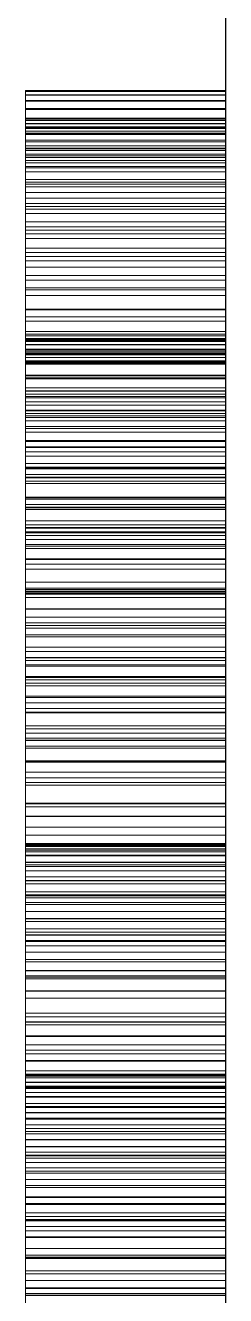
# Paper-space layout '01_三视图' of a CAD drawing. Header units: millimetres. Extents: x 8 to 452, y 8 to 289.
# Drawn here: x 156.464 to 156.764, y 211.592 to 213.498 of the extents above; entities that cross this region are included whole.
import ezdxf

# ---------------------------------------------------------------- set-up
doc = ezdxf.new("R2010")
doc.units = ezdxf.units.MM
doc.linetypes.add('S45_HIDDEN', pattern=[2.3, 1.5, -0.8])
doc.layers.add('HIDDEN', color=7, linetype='S45_HIDDEN', lineweight=13)
doc.layers.add('VISIBLE', color=7, linetype='CONTINUOUS', lineweight=25)

psp = doc.layouts.new('01_三视图')

# ---------------------------------------------------------------- linework, layer by layer
at = {"layer": 'HIDDEN'}
for points in [[(156.764, 217), (156.764, 208.75)], [(156.764, 213.4), (156.464, 213.4)], [(156.464, 213.4), (156.464, 213.3983)], [(156.464, 213.3982), (156.464, 213.4)], [(156.764, 213.3983), (156.464, 213.3983)], [(156.464, 213.3983), (156.464, 213.3932)], [(156.764, 213.3982), (156.464, 213.3982)], [(156.464, 213.3929), (156.464, 213.3982)], [(156.764, 213.4), (156.764, 213.3983)], [(156.764, 213.3982), (156.764, 213.4)], [(156.764, 213.3983), (156.764, 213.3932)], [(156.764, 213.3929), (156.764, 213.3982)], [(156.764, 213.3932), (156.464, 213.3932)], [(156.464, 213.3932), (156.464, 213.3847)], [(156.764, 213.3929), (156.464, 213.3929)], [(156.464, 213.3839), (156.464, 213.3929)], [(156.764, 213.3847), (156.464, 213.3847)], [(156.464, 213.3847), (156.464, 213.3728)], [(156.764, 213.3839), (156.464, 213.3839)], [(156.464, 213.3714), (156.464, 213.3839)], [(156.764, 213.3932), (156.764, 213.3847)], [(156.764, 213.3839), (156.764, 213.3929)], [(156.764, 213.3847), (156.764, 213.3728)], [(156.764, 213.3714), (156.764, 213.3839)], [(156.764, 213.3728), (156.464, 213.3728)], [(156.464, 213.3728), (156.464, 213.3575)], [(156.764, 213.3714), (156.464, 213.3714)], [(156.464, 213.3554), (156.464, 213.3714)], [(156.464, 213.3576), (156.464, 213.3586)], [(156.764, 213.3586), (156.464, 213.3586)], [(156.464, 213.3586), (156.464, 213.3577)], [(156.764, 213.3577), (156.464, 213.3577)], [(156.464, 213.3577), (156.464, 213.355)], [(156.464, 213.3547), (156.464, 213.3576)], [(156.764, 213.3576), (156.464, 213.3576)], [(156.764, 213.3575), (156.464, 213.3575)], [(156.464, 213.3575), (156.464, 213.3388)], [(156.764, 213.3728), (156.764, 213.3575)], [(156.764, 213.3554), (156.764, 213.3714)], [(156.764, 213.3586), (156.764, 213.3577)], [(156.764, 213.3576), (156.764, 213.3586)], [(156.764, 213.3577), (156.764, 213.355)], [(156.764, 213.3547), (156.764, 213.3576)], [(156.764, 213.3575), (156.764, 213.3388)], [(156.764, 213.3554), (156.464, 213.3554)], [(156.464, 213.3357), (156.464, 213.3554)], [(156.764, 213.355), (156.464, 213.355)], [(156.464, 213.355), (156.464, 213.3503)], [(156.464, 213.3497), (156.464, 213.3547)], [(156.764, 213.3547), (156.464, 213.3547)], [(156.764, 213.3503), (156.464, 213.3503)], [(156.464, 213.3503), (156.464, 213.3439)], [(156.464, 213.3427), (156.464, 213.3497)], [(156.764, 213.3497), (156.464, 213.3497)], [(156.764, 213.3456), (156.464, 213.3456)], [(156.464, 213.3456), (156.464, 211.2776)], [(156.764, 213.3439), (156.464, 213.3439)], [(156.464, 213.3439), (156.464, 213.3356)], [(156.464, 213.3338), (156.464, 213.3427)], [(156.764, 213.3427), (156.464, 213.3427)], [(156.764, 213.3388), (156.464, 213.3388)], [(156.464, 213.3388), (156.464, 213.3167)], [(156.764, 213.3357), (156.764, 213.3554)], [(156.764, 213.355), (156.764, 213.3503)], [(156.764, 213.3497), (156.764, 213.3547)], [(156.764, 213.3503), (156.764, 213.3439)], [(156.764, 213.3427), (156.764, 213.3497)], [(156.764, 213.3456), (156.764, 211.2776)], [(156.764, 213.3439), (156.764, 213.3356)], [(156.764, 213.3338), (156.764, 213.3427)], [(156.764, 213.3388), (156.764, 213.3167)], [(156.764, 213.3357), (156.464, 213.3357)], [(156.464, 213.3125), (156.464, 213.3357)], [(156.764, 213.3356), (156.464, 213.3356)], [(156.464, 213.3356), (156.464, 213.3254)], [(156.464, 213.3228), (156.464, 213.3338)], [(156.764, 213.3338), (156.464, 213.3338)], [(156.764, 213.3254), (156.464, 213.3254)], [(156.464, 213.3254), (156.464, 213.3134)], [(156.464, 213.3099), (156.464, 213.3228)], [(156.764, 213.3228), (156.464, 213.3228)], [(156.764, 213.3125), (156.764, 213.3357)], [(156.764, 213.3356), (156.764, 213.3254)], [(156.764, 213.3228), (156.764, 213.3338)], [(156.764, 213.3254), (156.764, 213.3134)], [(156.764, 213.3099), (156.764, 213.3228)], [(156.764, 213.3167), (156.464, 213.3167)], [(156.464, 213.3167), (156.464, 213.2912)], [(156.764, 213.3134), (156.464, 213.3134)], [(156.464, 213.3134), (156.464, 213.2996)], [(156.764, 213.3125), (156.464, 213.3125)], [(156.464, 213.2857), (156.464, 213.3125)], [(156.464, 213.295), (156.464, 213.3099)], [(156.764, 213.3099), (156.464, 213.3099)], [(156.764, 213.3042), (156.464, 213.3042)], [(156.464, 213.3042), (156.464, 212.9276)], [(156.464, 212.9995), (156.464, 213.3042)], [(156.464, 212.9276), (156.464, 213.302)], [(156.764, 213.302), (156.464, 213.302)], [(156.464, 213.302), (156.464, 211.6629)], [(156.764, 213.3167), (156.764, 213.2912)], [(156.764, 213.3134), (156.764, 213.2996)], [(156.764, 213.2857), (156.764, 213.3125)], [(156.764, 213.295), (156.764, 213.3099)], [(156.764, 213.3042), (156.764, 212.9276)], [(156.764, 212.9995), (156.764, 213.3042)], [(156.764, 213.302), (156.764, 211.6629)], [(156.764, 212.9276), (156.764, 213.302)], [(156.764, 213.2996), (156.464, 213.2996)], [(156.464, 213.2996), (156.464, 213.2839)], [(156.464, 213.2781), (156.464, 213.295)], [(156.764, 213.295), (156.464, 213.295)], [(156.764, 213.2912), (156.464, 213.2912)], [(156.464, 213.2912), (156.464, 213.2624)], [(156.764, 213.2857), (156.464, 213.2857)], [(156.464, 213.2555), (156.464, 213.2857)], [(156.764, 213.2839), (156.464, 213.2839)], [(156.464, 213.2839), (156.464, 213.2664)], [(156.764, 213.2996), (156.764, 213.2839)], [(156.764, 213.2781), (156.764, 213.295)], [(156.764, 213.2912), (156.764, 213.2624)], [(156.764, 213.2555), (156.764, 213.2857)], [(156.764, 213.2839), (156.764, 213.2664)], [(156.464, 213.2592), (156.464, 213.2781)], [(156.764, 213.2781), (156.464, 213.2781)], [(156.764, 213.2664), (156.464, 213.2664)], [(156.464, 213.2664), (156.464, 213.247)], [(156.764, 213.2624), (156.464, 213.2624)], [(156.464, 213.2624), (156.464, 213.2304)], [(156.764, 213.2592), (156.764, 213.2781)], [(156.764, 213.2664), (156.764, 213.247)], [(156.764, 213.2624), (156.764, 213.2304)], [(156.464, 213.2383), (156.464, 213.2592)], [(156.764, 213.2592), (156.464, 213.2592)], [(156.764, 213.2555), (156.464, 213.2555)], [(156.464, 213.2218), (156.464, 213.2555)], [(156.764, 213.247), (156.464, 213.247)], [(156.464, 213.247), (156.464, 213.2258)], [(156.764, 213.2383), (156.764, 213.2592)], [(156.764, 213.2218), (156.764, 213.2555)], [(156.764, 213.247), (156.764, 213.2258)], [(156.464, 213.2154), (156.464, 213.2383)], [(156.764, 213.2383), (156.464, 213.2383)], [(156.764, 213.2304), (156.464, 213.2304)], [(156.464, 213.2304), (156.464, 213.1953)], [(156.764, 213.2258), (156.464, 213.2258)], [(156.464, 213.2258), (156.464, 213.2027)], [(156.764, 213.2154), (156.764, 213.2383)], [(156.764, 213.2304), (156.764, 213.1953)], [(156.764, 213.2258), (156.764, 213.2027)], [(156.764, 213.2218), (156.464, 213.2218)], [(156.464, 213.1849), (156.464, 213.2218)], [(156.464, 213.1905), (156.464, 213.2154)], [(156.764, 213.2154), (156.464, 213.2154)], [(156.764, 213.1849), (156.764, 213.2218)], [(156.764, 213.1905), (156.764, 213.2154)], [(156.764, 213.2027), (156.464, 213.2027)], [(156.464, 213.2027), (156.464, 213.1778)], [(156.764, 213.1953), (156.464, 213.1953)], [(156.464, 213.1953), (156.464, 213.157)], [(156.464, 213.1636), (156.464, 213.1905)], [(156.764, 213.1905), (156.464, 213.1905)], [(156.764, 213.2027), (156.764, 213.1778)], [(156.764, 213.1953), (156.764, 213.157)], [(156.764, 213.1636), (156.764, 213.1905)], [(156.764, 213.1849), (156.464, 213.1849)], [(156.464, 213.1445), (156.464, 213.1849)], [(156.764, 213.1778), (156.464, 213.1778)], [(156.464, 213.1778), (156.464, 213.1511)], [(156.764, 213.1445), (156.764, 213.1849)], [(156.764, 213.1778), (156.764, 213.1511)], [(156.464, 213.1348), (156.464, 213.1636)], [(156.764, 213.1636), (156.464, 213.1636)], [(156.764, 213.157), (156.464, 213.157)], [(156.464, 213.157), (156.464, 213.1156)], [(156.764, 213.1511), (156.464, 213.1511)], [(156.464, 213.1511), (156.464, 213.1225)], [(156.764, 213.1348), (156.764, 213.1636)], [(156.764, 213.157), (156.764, 213.1156)], [(156.764, 213.1511), (156.764, 213.1225)], [(156.764, 213.1445), (156.464, 213.1445)], [(156.464, 213.1008), (156.464, 213.1445)], [(156.464, 213.104), (156.464, 213.1348)], [(156.764, 213.1348), (156.464, 213.1348)], [(156.764, 213.1008), (156.764, 213.1445)], [(156.764, 213.104), (156.764, 213.1348)], [(156.764, 213.1225), (156.464, 213.1225)], [(156.464, 213.1225), (156.464, 213.0921)], [(156.764, 213.1156), (156.464, 213.1156)], [(156.464, 213.1156), (156.464, 213.071)], [(156.764, 213.1225), (156.764, 213.0921)], [(156.764, 213.1156), (156.764, 213.071)], [(156.464, 213.0716), (156.464, 213.104)], [(156.764, 213.104), (156.464, 213.104)], [(156.764, 213.1008), (156.464, 213.1008)], [(156.464, 213.0537), (156.464, 213.1008)], [(156.764, 213.0921), (156.464, 213.0921)], [(156.464, 213.0921), (156.464, 213.0601)], [(156.764, 213.0716), (156.764, 213.104)], [(156.764, 213.0537), (156.764, 213.1008)], [(156.764, 213.0921), (156.764, 213.0601)], [(156.464, 213.0384), (156.464, 213.0716)], [(156.764, 213.0716), (156.464, 213.0716)], [(156.764, 213.0384), (156.764, 213.0716)], [(156.764, 213.071), (156.464, 213.071)], [(156.464, 213.071), (156.464, 213.0232)], [(156.764, 213.0601), (156.464, 213.0601)], [(156.464, 213.0601), (156.464, 213.0264)], [(156.764, 213.0537), (156.464, 213.0537)], [(156.464, 213.0032), (156.464, 213.0537)], [(156.764, 213.071), (156.764, 213.0232)], [(156.764, 213.0601), (156.764, 213.0264)], [(156.764, 213.0032), (156.764, 213.0537)], [(156.464, 213.0042), (156.464, 213.0384)], [(156.764, 213.0384), (156.464, 213.0384)], [(156.764, 213.0343), (156.464, 213.0343)], [(156.464, 213.0343), (156.464, 213.0318)], [(156.464, 213.0316), (156.464, 213.0343)], [(156.764, 213.0042), (156.764, 213.0384)], [(156.764, 213.0343), (156.764, 213.0318)], [(156.764, 213.0316), (156.764, 213.0343)], [(156.764, 213.0318), (156.464, 213.0318)], [(156.464, 213.0318), (156.464, 213.0243)], [(156.764, 213.0316), (156.464, 213.0316)], [(156.464, 213.0237), (156.464, 213.0316)], [(156.464, 213.0256), (156.464, 213.0278)], [(156.764, 213.0278), (156.464, 213.0278)], [(156.464, 213.0278), (156.464, 213.0254)], [(156.764, 213.0264), (156.464, 213.0264)], [(156.464, 213.0264), (156.464, 212.991)], [(156.464, 213.019), (156.464, 213.0256)], [(156.764, 213.0256), (156.464, 213.0256)], [(156.764, 213.0254), (156.464, 213.0254)], [(156.464, 213.0254), (156.464, 213.0181)], [(156.764, 213.0243), (156.464, 213.0243)], [(156.464, 213.0243), (156.464, 213.0118)], [(156.764, 213.0237), (156.464, 213.0237)], [(156.464, 213.0104), (156.464, 213.0237)], [(156.764, 213.0232), (156.464, 213.0232)], [(156.464, 213.0232), (156.464, 212.9723)], [(156.464, 213.008), (156.464, 213.019)], [(156.764, 213.019), (156.464, 213.019)], [(156.764, 213.0181), (156.464, 213.0181)], [(156.464, 213.0181), (156.464, 213.006)], [(156.764, 213.0318), (156.764, 213.0243)], [(156.764, 213.0237), (156.764, 213.0316)], [(156.764, 213.0278), (156.764, 213.0254)], [(156.764, 213.0256), (156.764, 213.0278)], [(156.764, 213.0264), (156.764, 212.991)], [(156.764, 213.019), (156.764, 213.0256)], [(156.764, 213.0254), (156.764, 213.0181)], [(156.764, 213.0243), (156.764, 213.0118)], [(156.764, 213.0104), (156.764, 213.0237)], [(156.764, 213.0232), (156.764, 212.9723)], [(156.764, 213.008), (156.764, 213.019)], [(156.764, 213.0181), (156.764, 213.006)], [(156.764, 213.0118), (156.464, 213.0118)], [(156.464, 213.0118), (156.464, 212.9943)], [(156.764, 213.0104), (156.464, 213.0104)], [(156.464, 212.9919), (156.464, 213.0104)], [(156.464, 212.9927), (156.464, 213.008)], [(156.764, 213.008), (156.464, 213.008)], [(156.764, 213.006), (156.464, 213.006)], [(156.464, 213.006), (156.464, 212.9891)], [(156.464, 212.969), (156.464, 213.0042)], [(156.764, 213.0042), (156.464, 213.0042)], [(156.764, 213.0032), (156.464, 213.0032)], [(156.464, 212.9494), (156.464, 213.0032)], [(156.764, 212.9995), (156.464, 212.9995)], [(156.464, 212.9151), (156.464, 212.9995)], [(156.764, 213.0118), (156.764, 212.9943)], [(156.764, 212.9919), (156.764, 213.0104)], [(156.764, 212.9927), (156.764, 213.008)], [(156.764, 213.006), (156.764, 212.9891)], [(156.764, 212.969), (156.764, 213.0042)], [(156.764, 212.9494), (156.764, 213.0032)], [(156.764, 212.9151), (156.764, 212.9995)], [(156.764, 212.9943), (156.464, 212.9943)], [(156.464, 212.9943), (156.464, 212.9718)], [(156.464, 212.9729), (156.464, 212.9927)], [(156.764, 212.9927), (156.464, 212.9927)], [(156.764, 212.9919), (156.464, 212.9919)], [(156.464, 212.968), (156.464, 212.9919)], [(156.764, 212.991), (156.464, 212.991)], [(156.464, 212.991), (156.464, 212.9539)], [(156.764, 212.9891), (156.464, 212.9891)], [(156.464, 212.9891), (156.464, 212.9674)], [(156.764, 212.9943), (156.764, 212.9718)], [(156.764, 212.9729), (156.764, 212.9927)], [(156.764, 212.968), (156.764, 212.9919)], [(156.764, 212.991), (156.764, 212.9539)], [(156.764, 212.9891), (156.764, 212.9674)], [(156.464, 212.9488), (156.464, 212.9729)], [(156.764, 212.9729), (156.464, 212.9729)], [(156.764, 212.9723), (156.464, 212.9723)], [(156.464, 212.9723), (156.464, 212.9193)], [(156.764, 212.9718), (156.464, 212.9718)], [(156.464, 212.9718), (156.464, 212.9443)], [(156.464, 212.9329), (156.464, 212.969)], [(156.764, 212.969), (156.464, 212.969)], [(156.764, 212.968), (156.464, 212.968)], [(156.464, 212.9388), (156.464, 212.968)], [(156.764, 212.9674), (156.464, 212.9674)], [(156.464, 212.9674), (156.464, 212.9408)], [(156.764, 212.9488), (156.764, 212.9729)], [(156.764, 212.9723), (156.764, 212.9193)], [(156.764, 212.9718), (156.764, 212.9443)], [(156.764, 212.9329), (156.764, 212.969)], [(156.764, 212.9388), (156.764, 212.968)], [(156.764, 212.9674), (156.764, 212.9408)], [(156.764, 212.9539), (156.464, 212.9539)], [(156.464, 212.9539), (156.464, 212.9152)], [(156.464, 212.893), (156.464, 212.9494)], [(156.764, 212.9494), (156.464, 212.9494)], [(156.464, 212.9203), (156.464, 212.9488)], [(156.764, 212.9488), (156.464, 212.9488)], [(156.764, 212.9443), (156.464, 212.9443)], [(156.464, 212.9443), (156.464, 212.9118)], [(156.764, 212.9408), (156.464, 212.9408)], [(156.464, 212.9408), (156.464, 212.9094)], [(156.764, 212.9388), (156.464, 212.9388)], [(156.464, 212.9043), (156.464, 212.9388)], [(156.764, 212.9539), (156.764, 212.9152)], [(156.764, 212.893), (156.764, 212.9494)], [(156.764, 212.9203), (156.764, 212.9488)], [(156.764, 212.9443), (156.764, 212.9118)], [(156.764, 212.9408), (156.764, 212.9094)], [(156.764, 212.9043), (156.764, 212.9388)], [(156.464, 212.8958), (156.464, 212.9329)], [(156.764, 212.9329), (156.464, 212.9329)], [(156.764, 212.9276), (156.464, 212.9276)], [(156.464, 212.9276), (156.464, 212.8403)], [(156.464, 212.07), (156.464, 212.9276)], [(156.464, 212.9044), (156.464, 212.9203)], [(156.764, 212.9203), (156.464, 212.9203)], [(156.764, 212.9193), (156.464, 212.9193)], [(156.464, 212.9193), (156.464, 212.8653)], [(156.764, 212.8958), (156.764, 212.9329)], [(156.764, 212.9276), (156.764, 212.8403)], [(156.764, 212.07), (156.764, 212.9276)], [(156.764, 212.9044), (156.764, 212.9203)], [(156.764, 212.9193), (156.764, 212.8653)], [(156.764, 212.9152), (156.464, 212.9152)], [(156.464, 212.9152), (156.464, 212.8748)], [(156.764, 212.9151), (156.464, 212.9151)], [(156.464, 212.824), (156.464, 212.9151)], [(156.764, 212.9118), (156.464, 212.9118)], [(156.464, 212.9118), (156.464, 212.8743)], [(156.764, 212.9094), (156.464, 212.9094)], [(156.464, 212.9094), (156.464, 212.8732)], [(156.464, 212.8874), (156.464, 212.9044)], [(156.764, 212.9044), (156.464, 212.9044)], [(156.764, 212.9043), (156.464, 212.9043)], [(156.464, 212.8645), (156.464, 212.9043)], [(156.764, 212.9152), (156.764, 212.8748)], [(156.764, 212.824), (156.764, 212.9151)], [(156.764, 212.9118), (156.764, 212.8743)], [(156.764, 212.9094), (156.764, 212.8732)], [(156.764, 212.8874), (156.764, 212.9044)], [(156.764, 212.8645), (156.764, 212.9043)], [(156.464, 212.8578), (156.464, 212.8958)], [(156.764, 212.8958), (156.464, 212.8958)], [(156.464, 212.8347), (156.464, 212.893)], [(156.764, 212.893), (156.464, 212.893)], [(156.464, 212.8514), (156.464, 212.8874)], [(156.764, 212.8874), (156.464, 212.8874)], [(156.764, 212.8578), (156.764, 212.8958)], [(156.764, 212.8347), (156.764, 212.893)], [(156.764, 212.8514), (156.764, 212.8874)], [(156.764, 212.8748), (156.464, 212.8748)], [(156.464, 212.8748), (156.464, 212.8327)], [(156.764, 212.8743), (156.464, 212.8743)], [(156.464, 212.8743), (156.464, 212.8332)], [(156.764, 212.8732), (156.464, 212.8732)], [(156.464, 212.8732), (156.464, 212.8323)], [(156.764, 212.8653), (156.464, 212.8653)], [(156.464, 212.8653), (156.464, 212.8103)], [(156.764, 212.8645), (156.464, 212.8645)], [(156.464, 212.82), (156.464, 212.8645)], [(156.764, 212.8748), (156.764, 212.8327)], [(156.764, 212.8743), (156.764, 212.8332)], [(156.764, 212.8732), (156.764, 212.8323)], [(156.764, 212.8653), (156.764, 212.8103)], [(156.764, 212.82), (156.764, 212.8645)], [(156.464, 212.8188), (156.464, 212.8578)], [(156.764, 212.8578), (156.464, 212.8578)], [(156.464, 212.8136), (156.464, 212.8514)], [(156.764, 212.8514), (156.464, 212.8514)], [(156.764, 212.8188), (156.764, 212.8578)], [(156.764, 212.8136), (156.764, 212.8514)], [(156.764, 212.8403), (156.464, 212.8403)], [(156.464, 212.8403), (156.464, 212.7481)], [(156.464, 212.7746), (156.464, 212.8347)], [(156.764, 212.8347), (156.464, 212.8347)], [(156.764, 212.8332), (156.464, 212.8332)], [(156.464, 212.8332), (156.464, 212.7898)], [(156.764, 212.8327), (156.464, 212.8327)], [(156.464, 212.8327), (156.464, 212.7889)], [(156.764, 212.8323), (156.464, 212.8323)], [(156.464, 212.8323), (156.464, 212.7867)], [(156.764, 212.824), (156.464, 212.824)], [(156.464, 212.7262), (156.464, 212.824)], [(156.764, 212.8403), (156.764, 212.7481)], [(156.764, 212.7746), (156.764, 212.8347)], [(156.764, 212.8332), (156.764, 212.7898)], [(156.764, 212.8327), (156.764, 212.7889)], [(156.764, 212.8323), (156.764, 212.7867)], [(156.764, 212.7262), (156.764, 212.824)], [(156.764, 212.82), (156.464, 212.82)], [(156.464, 212.7715), (156.464, 212.82)], [(156.464, 212.7789), (156.464, 212.8188)], [(156.764, 212.8188), (156.464, 212.8188)], [(156.464, 212.774), (156.464, 212.8136)], [(156.764, 212.8136), (156.464, 212.8136)], [(156.764, 212.8103), (156.464, 212.8103)], [(156.464, 212.8103), (156.464, 212.7543)], [(156.764, 212.7715), (156.764, 212.82)], [(156.764, 212.7789), (156.764, 212.8188)], [(156.764, 212.774), (156.764, 212.8136)], [(156.764, 212.8103), (156.764, 212.7543)], [(156.764, 212.7898), (156.464, 212.7898)], [(156.464, 212.7898), (156.464, 212.7441)], [(156.764, 212.7889), (156.464, 212.7889)], [(156.464, 212.7889), (156.464, 212.7435)], [(156.764, 212.7867), (156.464, 212.7867)], [(156.464, 212.7867), (156.464, 212.7365)], [(156.764, 212.7898), (156.764, 212.7441)], [(156.764, 212.7889), (156.764, 212.7435)], [(156.764, 212.7867), (156.764, 212.7365)], [(156.464, 212.738), (156.464, 212.7789)], [(156.764, 212.7789), (156.464, 212.7789)], [(156.464, 212.7127), (156.464, 212.7746)], [(156.764, 212.7746), (156.464, 212.7746)], [(156.464, 212.7325), (156.464, 212.774)], [(156.764, 212.774), (156.464, 212.774)], [(156.764, 212.7715), (156.464, 212.7715)], [(156.464, 212.7188), (156.464, 212.7715)], [(156.764, 212.738), (156.764, 212.7789)], [(156.764, 212.7127), (156.764, 212.7746)], [(156.764, 212.7325), (156.764, 212.774)], [(156.764, 212.7188), (156.764, 212.7715)], [(156.764, 212.7543), (156.464, 212.7543)], [(156.464, 212.7543), (156.464, 212.6974)], [(156.764, 212.7481), (156.464, 212.7481)], [(156.464, 212.7481), (156.464, 212.6511)], [(156.764, 212.7543), (156.764, 212.6974)], [(156.764, 212.7481), (156.764, 212.6511)], [(156.764, 212.7441), (156.464, 212.7441)], [(156.464, 212.7441), (156.464, 212.6961)], [(156.764, 212.7435), (156.464, 212.7435)], [(156.464, 212.7435), (156.464, 212.6964)], [(156.464, 212.6962), (156.464, 212.738)], [(156.764, 212.738), (156.464, 212.738)], [(156.764, 212.7365), (156.464, 212.7365)], [(156.464, 212.7365), (156.464, 212.6817)], [(156.464, 212.6893), (156.464, 212.7325)], [(156.764, 212.7325), (156.464, 212.7325)], [(156.764, 212.7441), (156.764, 212.6961)], [(156.764, 212.7435), (156.764, 212.6964)], [(156.764, 212.6962), (156.764, 212.738)], [(156.764, 212.7365), (156.764, 212.6817)], [(156.764, 212.6893), (156.764, 212.7325)], [(156.764, 212.7262), (156.464, 212.7262)], [(156.464, 212.6218), (156.464, 212.7262)], [(156.764, 212.7188), (156.464, 212.7188)], [(156.464, 212.6621), (156.464, 212.7188)], [(156.464, 211.2776), (156.464, 212.7165)], [(156.764, 212.7165), (156.464, 212.7165)], [(156.464, 212.6489), (156.464, 212.7127)], [(156.764, 212.7127), (156.464, 212.7127)], [(156.764, 212.6218), (156.764, 212.7262)], [(156.764, 212.6621), (156.764, 212.7188)], [(156.764, 211.2776), (156.764, 212.7165)], [(156.764, 212.6489), (156.764, 212.7127)], [(156.764, 212.6974), (156.464, 212.6974)], [(156.464, 212.6974), (156.464, 212.6394)], [(156.764, 212.6964), (156.464, 212.6964)], [(156.464, 212.6964), (156.464, 212.6476)], [(156.464, 212.6534), (156.464, 212.6962)], [(156.764, 212.6962), (156.464, 212.6962)], [(156.764, 212.6961), (156.464, 212.6961)], [(156.464, 212.6961), (156.464, 212.6458)], [(156.764, 212.6974), (156.764, 212.6394)], [(156.764, 212.6964), (156.764, 212.6476)], [(156.764, 212.6534), (156.764, 212.6962)], [(156.764, 212.6961), (156.764, 212.6458)], [(156.464, 212.6443), (156.464, 212.6893)], [(156.764, 212.6893), (156.464, 212.6893)], [(156.764, 212.6817), (156.464, 212.6817)], [(156.464, 212.6817), (156.464, 212.6222)], [(156.764, 212.6443), (156.764, 212.6893)], [(156.764, 212.6817), (156.764, 212.6222)], [(156.764, 212.6621), (156.464, 212.6621)], [(156.464, 212.6013), (156.464, 212.6621)], [(156.464, 212.6096), (156.464, 212.6534)], [(156.764, 212.6534), (156.464, 212.6534)], [(156.764, 212.6013), (156.764, 212.6621)], [(156.764, 212.6096), (156.764, 212.6534)], [(156.764, 212.6511), (156.464, 212.6511)], [(156.464, 212.6511), (156.464, 212.5492)], [(156.464, 212.5833), (156.464, 212.6489)], [(156.764, 212.6489), (156.464, 212.6489)], [(156.764, 212.6476), (156.464, 212.6476)], [(156.464, 212.6476), (156.464, 212.5971)], [(156.764, 212.6458), (156.464, 212.6458)], [(156.464, 212.6458), (156.464, 212.5933)], [(156.464, 212.5975), (156.464, 212.6443)], [(156.764, 212.6443), (156.464, 212.6443)], [(156.764, 212.6394), (156.464, 212.6394)], [(156.464, 212.6394), (156.464, 212.5805)], [(156.764, 212.6511), (156.764, 212.5492)], [(156.764, 212.5833), (156.764, 212.6489)], [(156.764, 212.6476), (156.764, 212.5971)], [(156.764, 212.6458), (156.764, 212.5933)], [(156.764, 212.5975), (156.764, 212.6443)], [(156.764, 212.6394), (156.764, 212.5805)], [(156.764, 212.6222), (156.464, 212.6222)], [(156.464, 212.6222), (156.464, 212.5581)], [(156.764, 212.6218), (156.464, 212.6218)], [(156.464, 212.5107), (156.464, 212.6218)], [(156.764, 212.6222), (156.764, 212.5581)], [(156.764, 212.5107), (156.764, 212.6218)], [(156.464, 212.5649), (156.464, 212.6096)], [(156.764, 212.6096), (156.464, 212.6096)], [(156.764, 212.6013), (156.464, 212.6013)], [(156.464, 212.5364), (156.464, 212.6013)], [(156.464, 212.5489), (156.464, 212.5975)], [(156.764, 212.5975), (156.464, 212.5975)], [(156.764, 212.5971), (156.464, 212.5971)], [(156.464, 212.5971), (156.464, 212.545)], [(156.764, 212.5649), (156.764, 212.6096)], [(156.764, 212.5364), (156.764, 212.6013)], [(156.764, 212.5489), (156.764, 212.5975)], [(156.764, 212.5971), (156.764, 212.545)], [(156.764, 212.5933), (156.464, 212.5933)], [(156.464, 212.5933), (156.464, 212.5385)], [(156.464, 212.5159), (156.464, 212.5833)], [(156.764, 212.5833), (156.464, 212.5833)], [(156.764, 212.5805), (156.464, 212.5805)], [(156.464, 212.5805), (156.464, 212.5206)], [(156.764, 212.5933), (156.764, 212.5385)], [(156.764, 212.5159), (156.764, 212.5833)], [(156.764, 212.5805), (156.764, 212.5206)], [(156.464, 212.5193), (156.464, 212.5649)], [(156.764, 212.5649), (156.464, 212.5649)], [(156.764, 212.5581), (156.464, 212.5581)], [(156.464, 212.5581), (156.464, 212.4894)], [(156.764, 212.5193), (156.764, 212.5649)], [(156.764, 212.5581), (156.764, 212.4894)], [(156.764, 212.5492), (156.464, 212.5492)], [(156.464, 212.5492), (156.464, 212.4424)], [(156.464, 212.5068), (156.464, 212.5489)], [(156.764, 212.5489), (156.464, 212.5489)], [(156.764, 212.545), (156.464, 212.545)], [(156.464, 212.545), (156.464, 212.4912)], [(156.764, 212.5385), (156.464, 212.5385)], [(156.464, 212.5385), (156.464, 212.4814)], [(156.764, 212.5492), (156.764, 212.4424)], [(156.764, 212.5068), (156.764, 212.5489)], [(156.764, 212.545), (156.764, 212.4912)], [(156.764, 212.5385), (156.764, 212.4814)], [(156.764, 212.5364), (156.464, 212.5364)], [(156.464, 212.4674), (156.464, 212.5364)], [(156.764, 212.5206), (156.464, 212.5206)], [(156.464, 212.5206), (156.464, 212.4663)], [(156.464, 212.4727), (156.464, 212.5193)], [(156.764, 212.5193), (156.464, 212.5193)], [(156.764, 212.4674), (156.764, 212.5364)], [(156.764, 212.5206), (156.764, 212.4663)], [(156.764, 212.4727), (156.764, 212.5193)], [(156.464, 212.4466), (156.464, 212.5159)], [(156.764, 212.5159), (156.464, 212.5159)], [(156.764, 212.5107), (156.464, 212.5107)], [(156.464, 212.393), (156.464, 212.5107)], [(156.464, 212.4667), (156.464, 212.5068)], [(156.764, 212.5068), (156.464, 212.5068)], [(156.764, 212.4466), (156.764, 212.5159)], [(156.764, 212.393), (156.764, 212.5107)], [(156.764, 212.4667), (156.764, 212.5068)], [(156.764, 212.4912), (156.464, 212.4912)], [(156.464, 212.4912), (156.464, 212.4357)], [(156.764, 212.4894), (156.464, 212.4894)], [(156.464, 212.4894), (156.464, 212.4161)], [(156.764, 212.4814), (156.464, 212.4814)], [(156.464, 212.4814), (156.464, 212.4255)], [(156.764, 212.4912), (156.764, 212.4357)], [(156.764, 212.4894), (156.764, 212.4161)], [(156.764, 212.4814), (156.764, 212.4255)], [(156.464, 212.4249), (156.464, 212.4727)], [(156.764, 212.4727), (156.464, 212.4727)], [(156.764, 212.4674), (156.464, 212.4674)], [(156.464, 212.3943), (156.464, 212.4674)], [(156.464, 212.4285), (156.464, 212.4667)], [(156.764, 212.4667), (156.464, 212.4667)], [(156.764, 212.4663), (156.464, 212.4663)], [(156.464, 212.4663), (156.464, 212.4133)], [(156.764, 212.4249), (156.764, 212.4727)], [(156.764, 212.3943), (156.764, 212.4674)], [(156.764, 212.4285), (156.764, 212.4667)], [(156.764, 212.4663), (156.764, 212.4133)], [(156.464, 212.4161), (156.464, 212.4466)], [(156.764, 212.4466), (156.464, 212.4466)], [(156.764, 212.4161), (156.764, 212.4466)], [(156.764, 212.4424), (156.464, 212.4424)], [(156.464, 212.4424), (156.464, 212.3307)], [(156.764, 212.4357), (156.464, 212.4357)], [(156.464, 212.4357), (156.464, 212.3943)], [(156.464, 212.3922), (156.464, 212.4285)], [(156.764, 212.4285), (156.464, 212.4285)], [(156.764, 212.4255), (156.464, 212.4255)], [(156.464, 212.4255), (156.464, 212.3687)], [(156.464, 212.3773), (156.464, 212.4249)], [(156.764, 212.4249), (156.464, 212.4249)], [(156.764, 212.4424), (156.764, 212.3307)], [(156.764, 212.4357), (156.764, 212.3943)], [(156.764, 212.3922), (156.764, 212.4285)], [(156.764, 212.4255), (156.764, 212.3687)], [(156.764, 212.3773), (156.764, 212.4249)], [(156.764, 212.4161), (156.464, 212.4161)], [(156.764, 212.4133), (156.464, 212.4133)], [(156.464, 212.4133), (156.464, 212.3617)], [(156.764, 212.4133), (156.764, 212.3617)], [(156.764, 212.3943), (156.464, 212.3943)], [(156.764, 212.393), (156.464, 212.393)], [(156.464, 212.2686), (156.464, 212.393)], [(156.464, 212.3577), (156.464, 212.3922)], [(156.764, 212.3922), (156.464, 212.3922)], [(156.764, 212.2686), (156.764, 212.393)], [(156.764, 212.3577), (156.764, 212.3922)], [(156.464, 212.3299), (156.464, 212.3773)], [(156.764, 212.3773), (156.464, 212.3773)], [(156.764, 212.3687), (156.464, 212.3687)], [(156.464, 212.3687), (156.464, 212.311)], [(156.764, 212.3299), (156.764, 212.3773)], [(156.764, 212.3687), (156.764, 212.311)], [(156.764, 212.3617), (156.464, 212.3617)], [(156.464, 212.3617), (156.464, 212.3113)], [(156.464, 212.3252), (156.464, 212.3577)], [(156.764, 212.3577), (156.464, 212.3577)], [(156.764, 212.3617), (156.764, 212.3113)], [(156.764, 212.3252), (156.764, 212.3577)], [(156.764, 212.3307), (156.464, 212.3307)], [(156.464, 212.3307), (156.464, 212.2142)], [(156.464, 212.2828), (156.464, 212.3299)], [(156.764, 212.3299), (156.464, 212.3299)], [(156.764, 212.3307), (156.764, 212.2142)], [(156.764, 212.2828), (156.764, 212.3299)], [(156.464, 212.2946), (156.464, 212.3252)], [(156.764, 212.3252), (156.464, 212.3252)], [(156.764, 212.3113), (156.464, 212.3113)], [(156.464, 212.3113), (156.464, 212.2623)], [(156.764, 212.311), (156.464, 212.311)], [(156.464, 212.311), (156.464, 212.2526)], [(156.764, 212.2946), (156.764, 212.3252)], [(156.764, 212.3113), (156.764, 212.2623)], [(156.764, 212.311), (156.764, 212.2526)], [(156.464, 212.2659), (156.464, 212.2946)], [(156.764, 212.2946), (156.464, 212.2946)], [(156.764, 212.2659), (156.764, 212.2946)], [(156.464, 212.2358), (156.464, 212.2828)], [(156.764, 212.2828), (156.464, 212.2828)], [(156.764, 212.2358), (156.764, 212.2828)], [(156.464, 212.2691), (156.464, 212.2703)], [(156.764, 212.2703), (156.464, 212.2703)], [(156.464, 212.2703), (156.464, 212.2671)], [(156.464, 212.2657), (156.464, 212.2691)], [(156.764, 212.2691), (156.464, 212.2691)], [(156.764, 212.2686), (156.464, 212.2686)], [(156.464, 212.1375), (156.464, 212.2686)], [(156.764, 212.2671), (156.464, 212.2671)], [(156.464, 212.2671), (156.464, 212.2577)], [(156.464, 212.252), (156.464, 212.2659)], [(156.764, 212.2659), (156.464, 212.2659)], [(156.464, 212.2601), (156.464, 212.2657)], [(156.764, 212.2657), (156.464, 212.2657)], [(156.764, 212.2623), (156.464, 212.2623)], [(156.464, 212.2623), (156.464, 212.2147)], [(156.464, 212.2522), (156.464, 212.2601)], [(156.764, 212.2601), (156.464, 212.2601)], [(156.764, 212.2577), (156.464, 212.2577)], [(156.464, 212.2577), (156.464, 212.2421)], [(156.764, 212.2526), (156.464, 212.2526)], [(156.464, 212.2526), (156.464, 212.1932)], [(156.764, 212.2703), (156.764, 212.2671)], [(156.764, 212.2691), (156.764, 212.2703)], [(156.764, 212.2657), (156.764, 212.2691)], [(156.764, 212.1375), (156.764, 212.2686)], [(156.764, 212.2671), (156.764, 212.2577)], [(156.764, 212.252), (156.764, 212.2659)], [(156.764, 212.2601), (156.764, 212.2657)], [(156.764, 212.2623), (156.764, 212.2147)], [(156.764, 212.2522), (156.764, 212.2601)], [(156.764, 212.2577), (156.764, 212.2421)], [(156.764, 212.2526), (156.764, 212.1932)], [(156.464, 212.242), (156.464, 212.2522)], [(156.764, 212.2522), (156.464, 212.2522)], [(156.464, 212.2381), (156.464, 212.252)], [(156.764, 212.252), (156.464, 212.252)], [(156.764, 212.2421), (156.464, 212.2421)], [(156.464, 212.2421), (156.464, 212.2202)], [(156.464, 212.2295), (156.464, 212.242)], [(156.764, 212.242), (156.464, 212.242)], [(156.464, 212.21), (156.464, 212.2381)], [(156.764, 212.2381), (156.464, 212.2381)], [(156.464, 212.189), (156.464, 212.2358)], [(156.764, 212.2358), (156.464, 212.2358)], [(156.764, 212.242), (156.764, 212.2522)], [(156.764, 212.2381), (156.764, 212.252)], [(156.764, 212.2421), (156.764, 212.2202)], [(156.764, 212.2295), (156.764, 212.242)], [(156.764, 212.21), (156.764, 212.2381)], [(156.764, 212.189), (156.764, 212.2358)], [(156.464, 212.2148), (156.464, 212.2295)], [(156.764, 212.2295), (156.464, 212.2295)], [(156.764, 212.2202), (156.464, 212.2202)], [(156.464, 212.2202), (156.464, 212.192)], [(156.464, 212.1979), (156.464, 212.2148)], [(156.764, 212.2148), (156.464, 212.2148)], [(156.764, 212.2147), (156.464, 212.2147)], [(156.464, 212.2147), (156.464, 212.1683)], [(156.764, 212.2142), (156.464, 212.2142)], [(156.464, 212.2142), (156.464, 212.0928)], [(156.764, 212.2148), (156.764, 212.2295)], [(156.764, 212.2202), (156.764, 212.192)], [(156.764, 212.1979), (156.764, 212.2148)], [(156.764, 212.2147), (156.764, 212.1683)], [(156.764, 212.2142), (156.764, 212.0928)], [(156.464, 212.1819), (156.464, 212.21)], [(156.764, 212.21), (156.464, 212.21)], [(156.464, 212.1786), (156.464, 212.1979)], [(156.764, 212.1979), (156.464, 212.1979)], [(156.764, 212.1819), (156.764, 212.21)], [(156.764, 212.1786), (156.764, 212.1979)], [(156.764, 212.1932), (156.464, 212.1932)], [(156.464, 212.1932), (156.464, 212.133)], [(156.764, 212.192), (156.464, 212.192)], [(156.464, 212.192), (156.464, 212.1576)], [(156.464, 212.1425), (156.464, 212.189)], [(156.764, 212.189), (156.464, 212.189)], [(156.464, 212.1535), (156.464, 212.1819)], [(156.764, 212.1819), (156.464, 212.1819)], [(156.464, 212.1572), (156.464, 212.1786)], [(156.764, 212.1786), (156.464, 212.1786)], [(156.764, 212.1932), (156.764, 212.133)], [(156.764, 212.192), (156.764, 212.1576)], [(156.764, 212.1425), (156.764, 212.189)], [(156.764, 212.1535), (156.764, 212.1819)], [(156.764, 212.1572), (156.764, 212.1786)], [(156.764, 212.1683), (156.464, 212.1683)], [(156.464, 212.1683), (156.464, 212.1233)], [(156.764, 212.1576), (156.464, 212.1576)], [(156.464, 212.1576), (156.464, 212.1169)], [(156.464, 212.1334), (156.464, 212.1572)], [(156.764, 212.1572), (156.464, 212.1572)], [(156.764, 212.1683), (156.764, 212.1233)], [(156.764, 212.1576), (156.764, 212.1169)], [(156.764, 212.1334), (156.764, 212.1572)], [(156.464, 212.125), (156.464, 212.1535)], [(156.764, 212.1535), (156.464, 212.1535)], [(156.464, 212.0961), (156.464, 212.1425)], [(156.764, 212.1425), (156.464, 212.1425)], [(156.764, 212.125), (156.764, 212.1535)], [(156.764, 212.0961), (156.764, 212.1425)], [(156.764, 212.1375), (156.464, 212.1375)], [(156.464, 212.0026), (156.464, 212.1375)], [(156.464, 212.1074), (156.464, 212.1334)], [(156.764, 212.1334), (156.464, 212.1334)], [(156.764, 212.133), (156.464, 212.133)], [(156.464, 212.133), (156.464, 212.072)], [(156.464, 212.0963), (156.464, 212.125)], [(156.764, 212.125), (156.464, 212.125)], [(156.764, 212.1233), (156.464, 212.1233)], [(156.464, 212.1233), (156.464, 212.0799)], [(156.764, 212.0026), (156.764, 212.1375)], [(156.764, 212.1074), (156.764, 212.1334)], [(156.764, 212.133), (156.764, 212.072)], [(156.764, 212.0963), (156.764, 212.125)], [(156.764, 212.1233), (156.764, 212.0799)], [(156.764, 212.1169), (156.464, 212.1169)], [(156.464, 212.1169), (156.464, 212.07)], [(156.464, 212.0791), (156.464, 212.1074)], [(156.764, 212.1074), (156.464, 212.1074)], [(156.764, 212.1169), (156.764, 212.07)], [(156.764, 212.0791), (156.764, 212.1074)], [(156.464, 212.0675), (156.464, 212.0963)], [(156.764, 212.0963), (156.464, 212.0963)], [(156.464, 212.0495), (156.464, 212.0961)], [(156.764, 212.0961), (156.464, 212.0961)], [(156.764, 212.0928), (156.464, 212.0928)], [(156.464, 212.0928), (156.464, 211.9684)], [(156.764, 212.0675), (156.764, 212.0963)], [(156.764, 212.0495), (156.764, 212.0961)], [(156.764, 212.0928), (156.764, 211.9684)], [(156.764, 212.0799), (156.464, 212.0799)], [(156.464, 212.0799), (156.464, 212.0382)], [(156.464, 212.0486), (156.464, 212.0791)], [(156.764, 212.0791), (156.464, 212.0791)], [(156.764, 212.072), (156.464, 212.072)], [(156.464, 212.072), (156.464, 212.0101)], [(156.764, 212.07), (156.464, 212.07)], [(156.464, 212.0384), (156.464, 212.0675)], [(156.764, 212.0675), (156.464, 212.0675)], [(156.764, 212.0799), (156.764, 212.0382)], [(156.764, 212.0486), (156.764, 212.0791)], [(156.764, 212.072), (156.764, 212.0101)], [(156.764, 212.0384), (156.764, 212.0675)], [(156.464, 212.0024), (156.464, 212.0495)], [(156.764, 212.0495), (156.464, 212.0495)], [(156.464, 212.0158), (156.464, 212.0486)], [(156.764, 212.0486), (156.464, 212.0486)], [(156.764, 212.0024), (156.764, 212.0495)], [(156.764, 212.0158), (156.764, 212.0486)], [(156.464, 211.982), (156.464, 212.0384)], [(156.764, 212.0382), (156.464, 212.0382)], [(156.464, 212.0382), (156.464, 211.9984)], [(156.764, 211.982), (156.764, 212.0384)], [(156.764, 212.0382), (156.764, 211.9984)], [(156.464, 211.9807), (156.464, 212.0158)], [(156.764, 212.0158), (156.464, 212.0158)], [(156.764, 212.0101), (156.464, 212.0101)], [(156.464, 212.0101), (156.464, 211.945)], [(156.764, 211.9807), (156.764, 212.0158)], [(156.764, 212.0101), (156.764, 211.945)], [(156.764, 212.0026), (156.464, 212.0026)], [(156.464, 211.8667), (156.464, 212.0026)], [(156.464, 211.9546), (156.464, 212.0024)], [(156.764, 212.0024), (156.464, 212.0024)], [(156.764, 211.9984), (156.464, 211.9984)], [(156.464, 211.9984), (156.464, 211.9603)], [(156.764, 211.8667), (156.764, 212.0026)], [(156.764, 211.9546), (156.764, 212.0024)], [(156.764, 211.9984), (156.764, 211.9603)], [(156.464, 211.9293), (156.464, 211.982)], [(156.764, 211.982), (156.464, 211.982)], [(156.464, 211.9439), (156.464, 211.9807)], [(156.764, 211.9807), (156.464, 211.9807)], [(156.764, 211.9684), (156.464, 211.9684)], [(156.464, 211.9684), (156.464, 211.8429)], [(156.764, 211.9293), (156.764, 211.982)], [(156.764, 211.9439), (156.764, 211.9807)], [(156.764, 211.9684), (156.764, 211.8429)], [(156.764, 211.9603), (156.464, 211.9603)], [(156.464, 211.9603), (156.464, 211.9241)], [(156.464, 211.9062), (156.464, 211.9546)], [(156.764, 211.9546), (156.464, 211.9546)], [(156.764, 211.9603), (156.764, 211.9241)], [(156.764, 211.9062), (156.764, 211.9546)], [(156.764, 211.945), (156.464, 211.945)], [(156.464, 211.945), (156.464, 211.8744)], [(156.464, 211.9058), (156.464, 211.9439)], [(156.764, 211.9439), (156.464, 211.9439)], [(156.464, 211.9043), (156.464, 211.9293)], [(156.764, 211.9293), (156.464, 211.9293)], [(156.764, 211.945), (156.764, 211.8744)], [(156.764, 211.9058), (156.764, 211.9439)], [(156.764, 211.9043), (156.764, 211.9293)], [(156.764, 211.9241), (156.464, 211.9241)], [(156.464, 211.9241), (156.464, 211.8897)], [(156.464, 211.9228), (156.464, 211.9241)], [(156.764, 211.9241), (156.464, 211.9241)], [(156.464, 211.9241), (156.464, 211.9211)], [(156.464, 211.9188), (156.464, 211.9228)], [(156.764, 211.9228), (156.464, 211.9228)], [(156.764, 211.9211), (156.464, 211.9211)], [(156.464, 211.9211), (156.464, 211.912)], [(156.464, 211.9121), (156.464, 211.9188)], [(156.764, 211.9188), (156.464, 211.9188)], [(156.464, 211.9026), (156.464, 211.9121)], [(156.764, 211.9121), (156.464, 211.9121)], [(156.764, 211.912), (156.464, 211.912)], [(156.464, 211.912), (156.464, 211.8969)], [(156.764, 211.9241), (156.764, 211.8897)], [(156.764, 211.9241), (156.764, 211.9211)], [(156.764, 211.9228), (156.764, 211.9241)], [(156.764, 211.9188), (156.764, 211.9228)], [(156.764, 211.9211), (156.764, 211.912)], [(156.764, 211.9121), (156.764, 211.9188)], [(156.764, 211.9026), (156.764, 211.9121)], [(156.764, 211.912), (156.764, 211.8969)], [(156.464, 211.8572), (156.464, 211.9062)], [(156.764, 211.9062), (156.464, 211.9062)], [(156.464, 211.8664), (156.464, 211.9058)], [(156.764, 211.9058), (156.464, 211.9058)], [(156.464, 211.8803), (156.464, 211.9043)], [(156.764, 211.9043), (156.464, 211.9043)], [(156.464, 211.8906), (156.464, 211.9026)], [(156.764, 211.9026), (156.464, 211.9026)], [(156.764, 211.8969), (156.464, 211.8969)], [(156.464, 211.8969), (156.464, 211.8757)], [(156.464, 211.8758), (156.464, 211.8906)], [(156.764, 211.8906), (156.464, 211.8906)], [(156.764, 211.8572), (156.764, 211.9062)], [(156.764, 211.8664), (156.764, 211.9058)], [(156.764, 211.8803), (156.764, 211.9043)], [(156.764, 211.8906), (156.764, 211.9026)], [(156.764, 211.8969), (156.764, 211.8757)], [(156.764, 211.8758), (156.764, 211.8906)], [(156.764, 211.8897), (156.464, 211.8897)], [(156.464, 211.8897), (156.464, 211.857)], [(156.464, 211.8571), (156.464, 211.8803)], [(156.764, 211.8803), (156.464, 211.8803)], [(156.464, 211.8583), (156.464, 211.8758)], [(156.764, 211.8758), (156.464, 211.8758)], [(156.764, 211.8757), (156.464, 211.8757)], [(156.464, 211.8757), (156.464, 211.8485)], [(156.764, 211.8744), (156.464, 211.8744)], [(156.464, 211.8744), (156.464, 211.7982)], [(156.764, 211.8897), (156.764, 211.857)], [(156.764, 211.8571), (156.764, 211.8803)], [(156.764, 211.8583), (156.764, 211.8758)], [(156.764, 211.8757), (156.764, 211.8485)], [(156.764, 211.8744), (156.764, 211.7982)], [(156.764, 211.8667), (156.464, 211.8667)], [(156.464, 211.7299), (156.464, 211.8667)], [(156.464, 211.8256), (156.464, 211.8664)], [(156.764, 211.8664), (156.464, 211.8664)], [(156.464, 211.8382), (156.464, 211.8583)], [(156.764, 211.8583), (156.464, 211.8583)], [(156.464, 211.8075), (156.464, 211.8572)], [(156.764, 211.8572), (156.464, 211.8572)], [(156.464, 211.8349), (156.464, 211.8571)], [(156.764, 211.8571), (156.464, 211.8571)], [(156.764, 211.857), (156.464, 211.857)], [(156.464, 211.857), (156.464, 211.8262)], [(156.764, 211.7299), (156.764, 211.8667)], [(156.764, 211.8256), (156.764, 211.8664)], [(156.764, 211.8382), (156.764, 211.8583)], [(156.764, 211.8075), (156.764, 211.8572)], [(156.764, 211.8349), (156.764, 211.8571)], [(156.764, 211.857), (156.764, 211.8262)], [(156.764, 211.8485), (156.464, 211.8485)], [(156.464, 211.8485), (156.464, 211.8152)], [(156.764, 211.8429), (156.464, 211.8429)], [(156.464, 211.8429), (156.464, 211.7161)], [(156.464, 211.8159), (156.464, 211.8382)], [(156.764, 211.8382), (156.464, 211.8382)], [(156.464, 211.8017), (156.464, 211.8349)], [(156.764, 211.8349), (156.464, 211.8349)], [(156.764, 211.8485), (156.764, 211.8152)], [(156.764, 211.8429), (156.764, 211.7161)], [(156.764, 211.8159), (156.764, 211.8382)], [(156.764, 211.8017), (156.764, 211.8349)], [(156.764, 211.8262), (156.464, 211.8262)], [(156.464, 211.8262), (156.464, 211.8026)], [(156.464, 211.7836), (156.464, 211.8256)], [(156.764, 211.8256), (156.464, 211.8256)], [(156.464, 211.792), (156.464, 211.8159)], [(156.764, 211.8159), (156.464, 211.8159)], [(156.764, 211.8152), (156.464, 211.8152)], [(156.464, 211.8152), (156.464, 211.7758)], [(156.764, 211.8262), (156.764, 211.8026)], [(156.764, 211.7836), (156.764, 211.8256)], [(156.764, 211.792), (156.764, 211.8159)], [(156.764, 211.8152), (156.764, 211.7758)], [(156.464, 211.7573), (156.464, 211.8075)], [(156.764, 211.8075), (156.464, 211.8075)], [(156.764, 211.8026), (156.464, 211.8026)], [(156.464, 211.8026), (156.464, 211.7786)], [(156.464, 211.7664), (156.464, 211.8017)], [(156.764, 211.8017), (156.464, 211.8017)], [(156.764, 211.7982), (156.464, 211.7982)], [(156.464, 211.7982), (156.464, 211.7165)], [(156.764, 211.7573), (156.764, 211.8075)], [(156.764, 211.8026), (156.764, 211.7786)], [(156.764, 211.7664), (156.764, 211.8017)], [(156.764, 211.7982), (156.764, 211.7165)], [(156.464, 211.7665), (156.464, 211.792)], [(156.764, 211.792), (156.464, 211.792)], [(156.464, 211.7403), (156.464, 211.7836)], [(156.764, 211.7836), (156.464, 211.7836)], [(156.764, 211.7786), (156.464, 211.7786)], [(156.464, 211.7786), (156.464, 211.7543)], [(156.764, 211.7665), (156.764, 211.792)], [(156.764, 211.7403), (156.764, 211.7836)], [(156.764, 211.7786), (156.764, 211.7543)], [(156.764, 211.7758), (156.464, 211.7758)], [(156.464, 211.7758), (156.464, 211.7304)], [(156.464, 211.7394), (156.464, 211.7665)], [(156.764, 211.7665), (156.464, 211.7665)], [(156.464, 211.7289), (156.464, 211.7664)], [(156.764, 211.7664), (156.464, 211.7664)], [(156.464, 211.7065), (156.464, 211.7573)], [(156.764, 211.7573), (156.464, 211.7573)], [(156.764, 211.7758), (156.764, 211.7304)], [(156.764, 211.7394), (156.764, 211.7665)], [(156.764, 211.7289), (156.764, 211.7664)], [(156.764, 211.7065), (156.764, 211.7573)], [(156.764, 211.7543), (156.464, 211.7543)], [(156.464, 211.7543), (156.464, 211.7296)], [(156.464, 211.6958), (156.464, 211.7403)], [(156.764, 211.7403), (156.464, 211.7403)], [(156.464, 211.7107), (156.464, 211.7394)], [(156.764, 211.7394), (156.464, 211.7394)], [(156.764, 211.7543), (156.764, 211.7296)], [(156.764, 211.6958), (156.764, 211.7403)], [(156.764, 211.7107), (156.764, 211.7394)], [(156.764, 211.7304), (156.464, 211.7304)], [(156.464, 211.7304), (156.464, 211.7056)], [(156.764, 211.7299), (156.464, 211.7299)], [(156.464, 211.5922), (156.464, 211.7299)], [(156.764, 211.7296), (156.464, 211.7296)], [(156.464, 211.7296), (156.464, 211.7045)], [(156.464, 211.6893), (156.464, 211.7289)], [(156.764, 211.7289), (156.464, 211.7289)], [(156.764, 211.7304), (156.764, 211.7056)], [(156.764, 211.5922), (156.764, 211.7299)], [(156.764, 211.7296), (156.764, 211.7045)], [(156.764, 211.6893), (156.764, 211.7289)], [(156.764, 211.7165), (156.464, 211.7165)], [(156.464, 211.7165), (156.464, 211.6293)], [(156.764, 211.7161), (156.464, 211.7161)], [(156.464, 211.7161), (156.464, 211.5881)], [(156.464, 211.6804), (156.464, 211.7107)], [(156.764, 211.7107), (156.464, 211.7107)], [(156.464, 211.6529), (156.464, 211.7065)], [(156.764, 211.7065), (156.464, 211.7065)], [(156.764, 211.7056), (156.464, 211.7056)], [(156.464, 211.7056), (156.464, 211.6798)], [(156.764, 211.7045), (156.464, 211.7045)], [(156.464, 211.7045), (156.464, 211.6791)], [(156.764, 211.7165), (156.764, 211.6293)], [(156.764, 211.7161), (156.764, 211.5881)], [(156.764, 211.6804), (156.764, 211.7107)], [(156.764, 211.6529), (156.764, 211.7065)], [(156.764, 211.7056), (156.764, 211.6798)], [(156.764, 211.7045), (156.764, 211.6791)], [(156.464, 211.6499), (156.464, 211.6958)], [(156.764, 211.6958), (156.464, 211.6958)], [(156.464, 211.6476), (156.464, 211.6893)], [(156.764, 211.6893), (156.464, 211.6893)], [(156.764, 211.6499), (156.764, 211.6958)], [(156.764, 211.6476), (156.764, 211.6893)], [(156.464, 211.6485), (156.464, 211.6804)], [(156.764, 211.6804), (156.464, 211.6804)], [(156.764, 211.6798), (156.464, 211.6798)], [(156.464, 211.6798), (156.464, 211.6528)], [(156.764, 211.6791), (156.464, 211.6791)], [(156.464, 211.6791), (156.464, 211.627)], [(156.764, 211.6629), (156.464, 211.6629)], [(156.464, 211.6629), (156.464, 211.615)], [(156.764, 211.6485), (156.764, 211.6804)], [(156.764, 211.6798), (156.764, 211.6528)], [(156.764, 211.6791), (156.764, 211.627)], [(156.764, 211.6629), (156.764, 211.615)], [(156.464, 211.5946), (156.464, 211.6529)], [(156.764, 211.6529), (156.464, 211.6529)], [(156.764, 211.6528), (156.464, 211.6528)], [(156.464, 211.6528), (156.464, 211.6247)], [(156.464, 211.6027), (156.464, 211.6499)], [(156.764, 211.6499), (156.464, 211.6499)], [(156.464, 211.615), (156.464, 211.6485)], [(156.764, 211.6485), (156.464, 211.6485)], [(156.464, 211.6037), (156.464, 211.6476)], [(156.764, 211.6476), (156.464, 211.6476)], [(156.764, 211.5946), (156.764, 211.6529)], [(156.764, 211.6528), (156.764, 211.6247)], [(156.764, 211.6027), (156.764, 211.6499)], [(156.764, 211.615), (156.764, 211.6485)], [(156.764, 211.6037), (156.764, 211.6476)], [(156.764, 211.6293), (156.464, 211.6293)], [(156.464, 211.6293), (156.464, 211.5365)], [(156.464, 211.627), (156.464, 211.5777)], [(156.764, 211.6247), (156.464, 211.6247)], [(156.464, 211.6247), (156.464, 211.5955)], [(156.764, 211.6293), (156.764, 211.5365)], [(156.764, 211.627), (156.764, 211.5777)], [(156.764, 211.6247), (156.764, 211.5955)], [(156.764, 211.615), (156.464, 211.615)], [(156.464, 211.5576), (156.464, 211.6037)], [(156.764, 211.6037), (156.464, 211.6037)], [(156.464, 211.5542), (156.464, 211.6027)], [(156.764, 211.6027), (156.464, 211.6027)], [(156.764, 211.5955), (156.464, 211.5955)], [(156.464, 211.5955), (156.464, 211.5652)], [(156.464, 211.4638), (156.464, 211.5946)], [(156.764, 211.5946), (156.464, 211.5946)], [(156.764, 211.5922), (156.464, 211.5922)], [(156.764, 211.5576), (156.764, 211.6037)], [(156.764, 211.5542), (156.764, 211.6027)], [(156.764, 211.5955), (156.764, 211.5652)], [(156.764, 211.4638), (156.764, 211.5946)]]:
    psp.add_lwpolyline(points, dxfattribs=at)
at = {"layer": 'VISIBLE'}
psp.add_lwpolyline([(156.764, 217), (156.764, 163)], dxfattribs=at)

doc.saveas('drawing.dxf')
